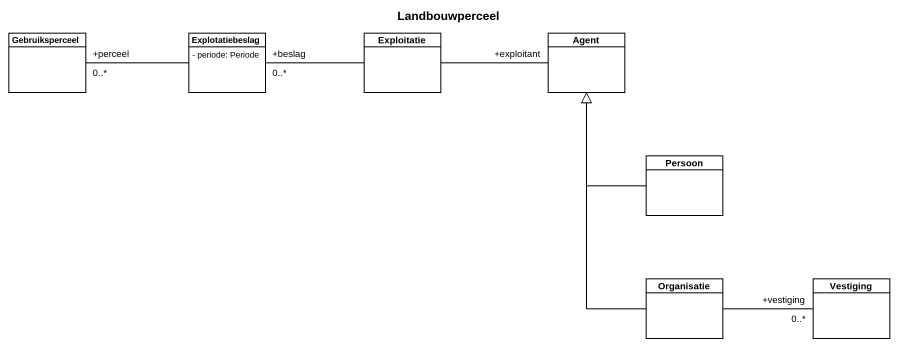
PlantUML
@startuml
title Landbouwperceel
hide circle
hide empty members
skinparam classAttributeIconSize 0
class Gebruiksperceel
class Explotatiebeslag {
  - periode: Periode
}
class Exploitatie
class "Agent" as Agent_
class Persoon
class Organisatie
class Vestiging
Explotatiebeslag -left- "+perceel\n0..*" Gebruiksperceel
Exploitatie -left- "+beslag\n0..*" Explotatiebeslag
Exploitatie -right- "+exploitant" Agent_
Persoon -up-|> Agent_
Organisatie -up-|> Agent_
Organisatie -right- "+vestiging\n0..*" Vestiging
@enduml
